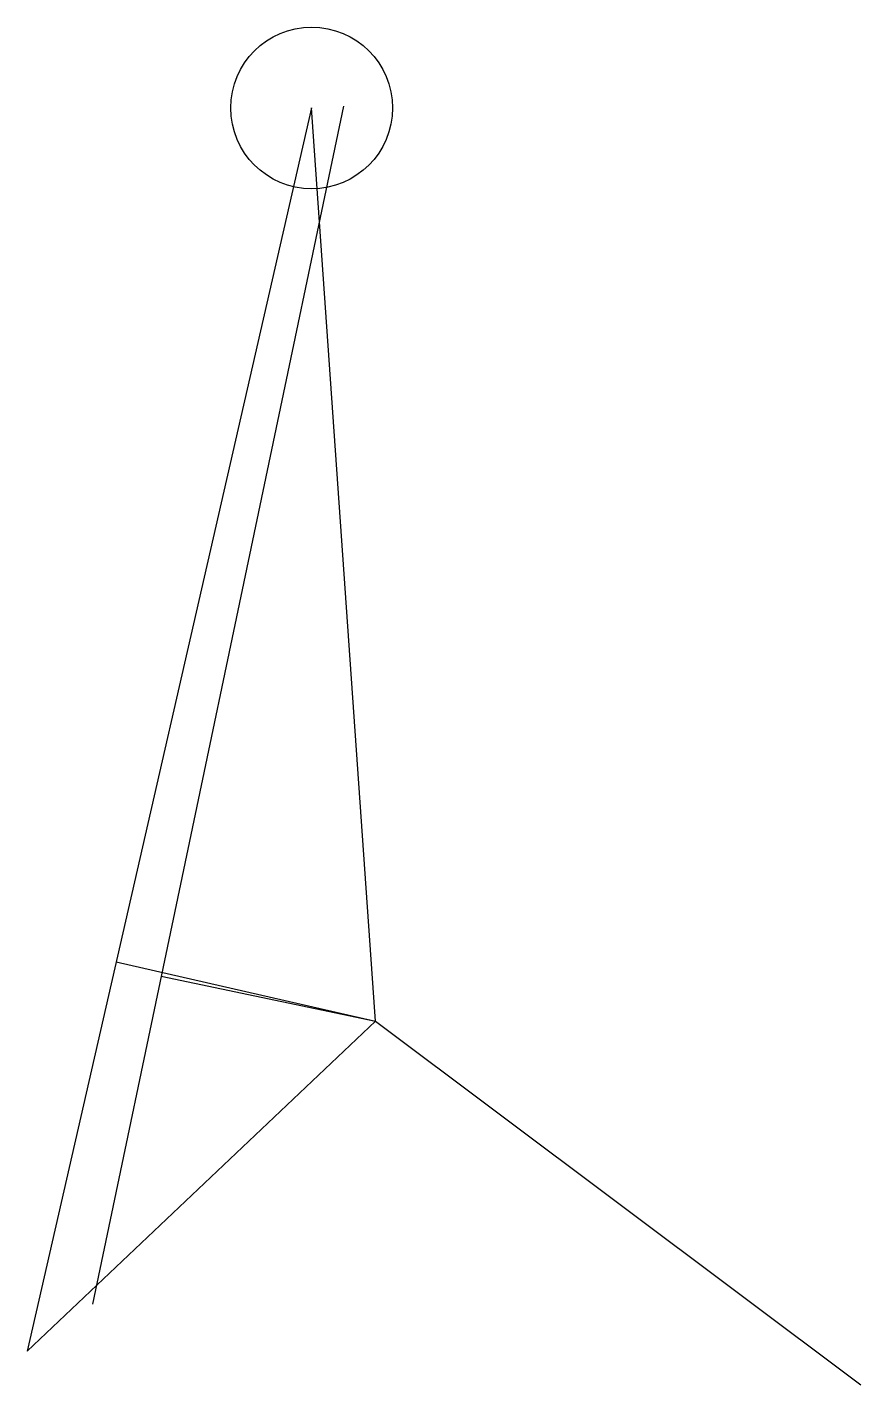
# Model space of a CAD drawing. Header units: millimetres. Extents: x -8.6 to 12, y -9 to 24.6.
import ezdxf

# ---------------------------------------------------------------- set-up
doc = ezdxf.new("R2010")
doc.units = ezdxf.units.MM
for name, color, linetype, true_color in [('fus_01_02', 7, 'Continuous', 0x000000), ('meas_2', 1, 'Continuous', 0xff0000), ('meas_3', 2, 'Continuous', 0xffff00)]:
    doc.layers.add(name, color=color, linetype=linetype, true_color=true_color)

msp = doc.modelspace()

# ---------------------------------------------------------------- linework, layer by layer
at = {"layer": 'fus_01_02'}
for q in [(-1.58, 22.6), (-8.613, -8.17), (12, -9)]:
    msp.add_line((0, 0), q, dxfattribs=at)
msp.add_circle((-1.58, 22.6), 2, dxfattribs=at)
at = {"layer": 'meas_2'}
for p, q in [((-0.791, 22.641), (-7, -7)), ((-5.301, 1.111), (0, 0))]:
    msp.add_line(p, q, dxfattribs=at)
at = {"layer": 'meas_3'}
for p, q in [((-1.58, 22.6), (-8.613, -8.17)), ((-6.411, 1.465), (0, 0))]:
    msp.add_line(p, q, dxfattribs=at)

doc.saveas('drawing.dxf')
